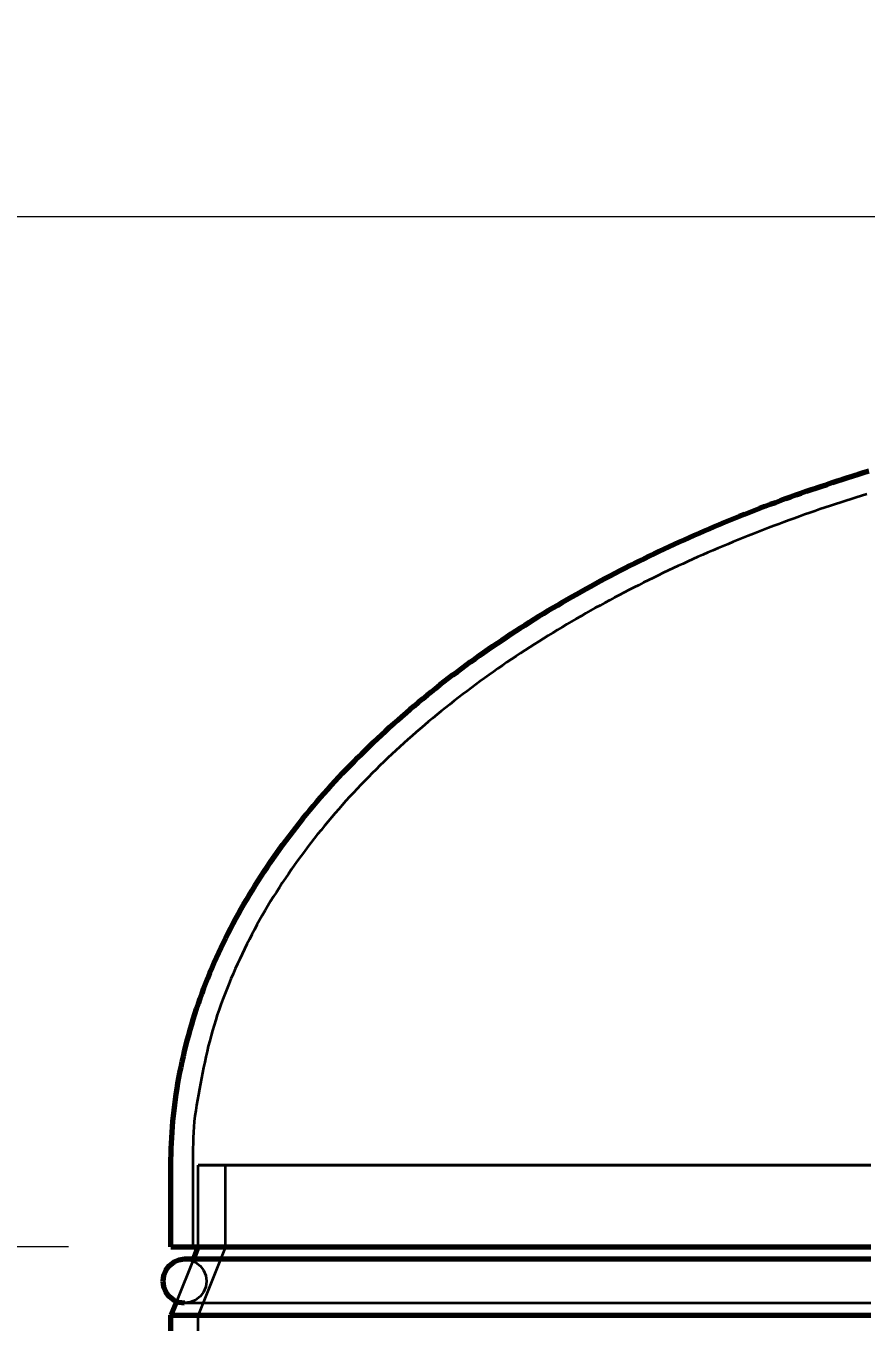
# Model space of a CAD drawing. Header units: millimetres. Extents: x 0 to 1554, y 0 to 420.
# Drawn here: x 106.9 to 119.21, y 285.06 to 304.05 of the extents above; entities that cross this region are included whole.
import ezdxf

# ---------------------------------------------------------------- set-up
doc = ezdxf.new("R2010")
doc.units = ezdxf.units.MM
doc.linetypes.add('IRAM-E-TRAZOS', pattern=[5, 4, -1])
for name, color, linetype, lineweight in [('01-VISIBLE', 7, 'CONTINUOUS', 70), ('02-OCULTA', 4, 'IRAM-E-TRAZOS', 35), ('04-COTA', 3, 'CONTINUOUS', 18)]:
    doc.layers.add(name, color=color, linetype=linetype, lineweight=lineweight)
doc.styles.add('ISO3098', font='isocpeur.ttf')
doc.dimstyles.new('FLAMA-IRAM', dxfattribs={"dimtxt": 3.5, "dimasz": 3.5, "dimexe": 2, "dimexo": 1.5, "dimgap": 1, "dimtad": 1, "dimdec": 1, "dimtxsty": 'ISO3098', "dimblk": 'IRAM_FLECHA', "dimblk1": 'IRAM_FLECHA', "dimblk2": 'IRAM_FLECHA', "dimcen": 2.5, "dimclrd": 256, "dimclre": 256, "dimclrt": 256, "dimazin": 3, "dimtfac": 1, "dimtmove": 0, "dimatfit": 3, "dimlwd": 18, "dimlwe": 18})

# ---------------------------------------------------------------- blocks, each defined once
blk = doc.blocks.new('IRAM_FLECHA')
blk.add_solid([(0, 0), (-1, 0.125), (-1, -0.125)])

msp = doc.modelspace()

# ---------------------------------------------------------------- linework, layer by layer
at = {"layer": '01-VISIBLE'}
for p, q in [((109.025, 286.162), (109.025, 287.362)), ((109.425, 286.162), (109.353, 285.982)), ((109.106, 285.365), (109.025, 285.162)), ((109.025, 188.75), (109.025, 285.162))]:
    msp.add_line(p, q, dxfattribs=at)
for points in [[(109.025, 287.362), (109.025, 287.442), (109.027, 287.523), (109.029, 287.603), (109.032, 287.683), (109.036, 287.763), (109.041, 287.843), (109.047, 287.923), (109.054, 288.003), (109.062, 288.083), (109.07, 288.163), (109.08, 288.243), (109.091, 288.322), (109.102, 288.402), (109.114, 288.481), (109.127, 288.56), (109.141, 288.639), (109.156, 288.718), (109.172, 288.797), (109.189, 288.875), (109.206, 288.954), (109.224, 289.032), (109.244, 289.11), (109.264, 289.187), (109.284, 289.265), (109.306, 289.342), (109.328, 289.419), (109.352, 289.496), (109.376, 289.573), (109.401, 289.649), (109.426, 289.725), (109.453, 289.801), (109.48, 289.876), (109.508, 289.951), (109.537, 290.026), (109.566, 290.101), (109.596, 290.175), (109.627, 290.249), (109.659, 290.323), (109.692, 290.397), (109.725, 290.47), (109.759, 290.542), (109.793, 290.615), (109.828, 290.687), (109.864, 290.759), (109.901, 290.83), (109.938, 290.901), (109.976, 290.972), (110.015, 291.042), (110.054, 291.113), (110.094, 291.182), (110.134, 291.252), (110.175, 291.321), (110.217, 291.389), (110.259, 291.457), (110.302, 291.525), (110.345, 291.593), (110.389, 291.66), (110.434, 291.727), (110.479, 291.793), (110.524, 291.859), (110.571, 291.925), (110.617, 291.99), (110.664, 292.055), (110.712, 292.119), (110.76, 292.184), (110.809, 292.247), (110.858, 292.311), (110.908, 292.374), (110.958, 292.437), (111.009, 292.499), (111.06, 292.561), (111.111, 292.622), (111.163, 292.683), (111.216, 292.744), (111.269, 292.804), (111.322, 292.864), (111.376, 292.924), (111.43, 292.983), (111.485, 293.042), (111.54, 293.101), (111.595, 293.159), (111.651, 293.216), (111.707, 293.274), (111.763, 293.331), (111.82, 293.387), (111.878, 293.443), (111.935, 293.499), (111.993, 293.555), (112.052, 293.61), (112.11, 293.665), (112.169, 293.719), (112.229, 293.773), (112.288, 293.827), (112.348, 293.88), (112.409, 293.933), (112.469, 293.985), (112.53, 294.037), (112.592, 294.089), (112.653, 294.141), (112.715, 294.192), (112.777, 294.243), (112.84, 294.293), (112.903, 294.343), (112.966, 294.393), (113.029, 294.442), (113.093, 294.491), (113.156, 294.54), (113.221, 294.588), (113.285, 294.636), (113.35, 294.683), (113.414, 294.731), (113.48, 294.777), (113.545, 294.824), (113.611, 294.87), (113.676, 294.916), (113.743, 294.962), (113.809, 295.007), (113.875, 295.052), (113.942, 295.096), (114.009, 295.14), (114.076, 295.184), (114.144, 295.228), (114.212, 295.271), (114.279, 295.314), (114.347, 295.356), (114.416, 295.399), (114.484, 295.441), (114.553, 295.482), (114.622, 295.523), (114.691, 295.564), (114.76, 295.605), (114.829, 295.645), (114.899, 295.685), (114.969, 295.725), (115.039, 295.764), (115.109, 295.803), (115.179, 295.842), (115.249, 295.88), (115.32, 295.919), (115.391, 295.956), (115.462, 295.994), (115.533, 296.031), (115.604, 296.068), (115.676, 296.105), (115.747, 296.141), (115.819, 296.177), (115.891, 296.213), (115.963, 296.248), (116.035, 296.283), (116.107, 296.318), (116.18, 296.353), (116.252, 296.387), (116.325, 296.421), (116.398, 296.454), (116.471, 296.488), (116.544, 296.521), (116.617, 296.554), (116.691, 296.586), (116.764, 296.619), (116.838, 296.651), (116.911, 296.682), (116.985, 296.714), (117.059, 296.745), (117.133, 296.776), (117.208, 296.806), (117.282, 296.837), (117.356, 296.867), (117.431, 296.896), (117.506, 296.926), (117.58, 296.955), (117.655, 296.983), (117.73, 297.012), (117.806, 297.04), (117.881, 297.068), (117.956, 297.096), (118.032, 297.123), (118.107, 297.15), (118.183, 297.177), (118.259, 297.203), (118.334, 297.23), (118.41, 297.256), (118.486, 297.281), (118.562, 297.307), (118.639, 297.332), (118.715, 297.357), (118.791, 297.382), (118.867, 297.407), (118.944, 297.432), (119.02, 297.456), (119.097, 297.48), (119.173, 297.504), (119.25, 297.528)], [(109.025, 286.162), (109.116, 286.162), (109.207, 286.162), (109.297, 286.162), (109.388, 286.162), (109.479, 286.162), (109.57, 286.162), (109.66, 286.162), (109.751, 286.162), (109.842, 286.162), (109.933, 286.162), (110.023, 286.162), (110.114, 286.162), (110.205, 286.162), (110.296, 286.162), (110.386, 286.162), (110.477, 286.162), (110.568, 286.162), (110.659, 286.162), (110.749, 286.162), (110.84, 286.162), (110.931, 286.162), (111.022, 286.162), (111.112, 286.162), (111.203, 286.162), (111.294, 286.162), (111.385, 286.162), (111.475, 286.162), (111.566, 286.162), (111.657, 286.162), (111.748, 286.162), (111.838, 286.162), (111.929, 286.162), (112.02, 286.162), (112.111, 286.162), (112.201, 286.162), (112.292, 286.162), (112.383, 286.162), (112.474, 286.162), (112.564, 286.162), (112.655, 286.162), (112.746, 286.162), (112.837, 286.162), (112.927, 286.162), (113.018, 286.162), (113.109, 286.162), (113.2, 286.162), (113.29, 286.162), (113.381, 286.162), (113.472, 286.162), (113.563, 286.162), (113.653, 286.162), (113.744, 286.162), (113.835, 286.162), (113.926, 286.162), (114.016, 286.162), (114.107, 286.162), (114.198, 286.162), (114.289, 286.162), (114.379, 286.162), (114.47, 286.162), (114.561, 286.162), (114.652, 286.162), (114.742, 286.162), (114.833, 286.162), (114.924, 286.162), (115.015, 286.162), (115.105, 286.162), (115.196, 286.162), (115.287, 286.162), (115.378, 286.162), (115.468, 286.162), (115.559, 286.162), (115.65, 286.162), (115.741, 286.162), (115.831, 286.162), (115.922, 286.162), (116.013, 286.162), (116.104, 286.162), (116.194, 286.162), (116.285, 286.162), (116.376, 286.162), (116.467, 286.162), (116.557, 286.162), (116.648, 286.162), (116.739, 286.162), (116.83, 286.162), (116.92, 286.162), (117.011, 286.162), (117.102, 286.162), (117.192, 286.162), (117.283, 286.162), (117.374, 286.162), (117.465, 286.162), (117.556, 286.162), (117.646, 286.162), (117.737, 286.162), (117.828, 286.162), (117.919, 286.162), (118.009, 286.162), (118.1, 286.162), (118.191, 286.162), (118.282, 286.162), (118.372, 286.162), (118.463, 286.162), (118.554, 286.162), (118.645, 286.162), (118.735, 286.162), (118.826, 286.162), (118.917, 286.162), (119.008, 286.162), (119.098, 286.162), (119.189, 286.162), (119.28, 286.162)], [(109.225, 285.982), (109.142, 285.971), (109.065, 285.939), (108.999, 285.888), (108.948, 285.822), (108.916, 285.745), (108.905, 285.662)], [(109.353, 285.982), (109.332, 285.982), (109.31, 285.982), (109.289, 285.982), (109.268, 285.982), (109.246, 285.982), (109.225, 285.982)], [(119.277, 285.982), (119.187, 285.982), (119.098, 285.982), (119.008, 285.982), (118.918, 285.982), (118.828, 285.982), (118.739, 285.982), (118.649, 285.982), (118.559, 285.982), (118.469, 285.982), (118.38, 285.982), (118.29, 285.982), (118.2, 285.982), (118.11, 285.982), (118.021, 285.982), (117.931, 285.982), (117.841, 285.982), (117.751, 285.982), (117.662, 285.982), (117.572, 285.982), (117.482, 285.982), (117.392, 285.982), (117.303, 285.982), (117.213, 285.982), (117.123, 285.982), (117.033, 285.982), (116.944, 285.982), (116.854, 285.982), (116.764, 285.982), (116.674, 285.982), (116.585, 285.982), (116.495, 285.982), (116.405, 285.982), (116.315, 285.982), (116.226, 285.982), (116.136, 285.982), (116.046, 285.982), (115.956, 285.982), (115.866, 285.982), (115.777, 285.982), (115.687, 285.982), (115.597, 285.982), (115.508, 285.982), (115.418, 285.982), (115.328, 285.982), (115.238, 285.982), (115.149, 285.982), (115.059, 285.982), (114.969, 285.982), (114.879, 285.982), (114.79, 285.982), (114.7, 285.982), (114.61, 285.982), (114.52, 285.982), (114.431, 285.982), (114.341, 285.982), (114.251, 285.982), (114.161, 285.982), (114.072, 285.982), (113.982, 285.982), (113.892, 285.982), (113.802, 285.982), (113.713, 285.982), (113.623, 285.982), (113.533, 285.982), (113.443, 285.982), (113.354, 285.982), (113.264, 285.982), (113.174, 285.982), (113.084, 285.982), (112.995, 285.982), (112.905, 285.982), (112.815, 285.982), (112.725, 285.982), (112.636, 285.982), (112.546, 285.982), (112.456, 285.982), (112.366, 285.982), (112.276, 285.982), (112.187, 285.982), (112.097, 285.982), (112.007, 285.982), (111.917, 285.982), (111.828, 285.982), (111.738, 285.982), (111.648, 285.982), (111.559, 285.982), (111.469, 285.982), (111.379, 285.982), (111.289, 285.982), (111.2, 285.982), (111.11, 285.982), (111.02, 285.982), (110.93, 285.982), (110.841, 285.982), (110.751, 285.982), (110.661, 285.982), (110.571, 285.982), (110.482, 285.982), (110.392, 285.982), (110.302, 285.982), (110.212, 285.982), (110.123, 285.982), (110.033, 285.982), (109.943, 285.982), (109.853, 285.982), (109.764, 285.982), (109.674, 285.982), (109.584, 285.982), (109.494, 285.982), (109.405, 285.982), (109.315, 285.982), (109.225, 285.982)], [(108.905, 285.662), (108.916, 285.579), (108.948, 285.502), (108.999, 285.436), (109.065, 285.385), (109.142, 285.353), (109.225, 285.342)], [(109.025, 285.162), (109.116, 285.162), (109.207, 285.162), (109.297, 285.162), (109.388, 285.162), (109.479, 285.162), (109.57, 285.162), (109.66, 285.162), (109.751, 285.162), (109.842, 285.162), (109.933, 285.162), (110.023, 285.162), (110.114, 285.162), (110.205, 285.162), (110.296, 285.162), (110.386, 285.162), (110.477, 285.162), (110.568, 285.162), (110.659, 285.162), (110.749, 285.162), (110.84, 285.162), (110.931, 285.162), (111.022, 285.162), (111.112, 285.162), (111.203, 285.162), (111.294, 285.162), (111.385, 285.162), (111.475, 285.162), (111.566, 285.162), (111.657, 285.162), (111.748, 285.162), (111.838, 285.162), (111.929, 285.162), (112.02, 285.162), (112.111, 285.162), (112.201, 285.162), (112.292, 285.162), (112.383, 285.162), (112.474, 285.162), (112.564, 285.162), (112.655, 285.162), (112.746, 285.162), (112.837, 285.162), (112.927, 285.162), (113.018, 285.162), (113.109, 285.162), (113.2, 285.162), (113.29, 285.162), (113.381, 285.162), (113.472, 285.162), (113.563, 285.162), (113.653, 285.162), (113.744, 285.162), (113.835, 285.162), (113.926, 285.162), (114.016, 285.162), (114.107, 285.162), (114.198, 285.162), (114.289, 285.162), (114.379, 285.162), (114.47, 285.162), (114.561, 285.162), (114.652, 285.162), (114.742, 285.162), (114.833, 285.162), (114.924, 285.162), (115.015, 285.162), (115.105, 285.162), (115.196, 285.162), (115.287, 285.162), (115.378, 285.162), (115.468, 285.162), (115.559, 285.162), (115.65, 285.162), (115.741, 285.162), (115.831, 285.162), (115.922, 285.162), (116.013, 285.162), (116.104, 285.162), (116.194, 285.162), (116.285, 285.162), (116.376, 285.162), (116.467, 285.162), (116.557, 285.162), (116.648, 285.162), (116.739, 285.162), (116.83, 285.162), (116.92, 285.162), (117.011, 285.162), (117.102, 285.162), (117.192, 285.162), (117.283, 285.162), (117.374, 285.162), (117.465, 285.162), (117.556, 285.162), (117.646, 285.162), (117.737, 285.162), (117.828, 285.162), (117.919, 285.162), (118.009, 285.162), (118.1, 285.162), (118.191, 285.162), (118.282, 285.162), (118.372, 285.162), (118.463, 285.162), (118.554, 285.162), (118.645, 285.162), (118.735, 285.162), (118.826, 285.162), (118.917, 285.162), (119.008, 285.162), (119.098, 285.162), (119.189, 285.162), (119.28, 285.162)]]:
    msp.add_lwpolyline(points, dxfattribs=at)
at = {"layer": '02-OCULTA'}
for p, q in [((109.345, 287.362), (109.345, 286.162)), ((109.425, 286.162), (109.425, 287.362)), ((109.825, 286.162), (109.825, 287.362)), ((109.825, 286.162), (109.425, 285.162)), ((109.353, 285.982), (109.106, 285.365)), ((109.425, 188.75), (109.425, 285.162))]:
    msp.add_line(p, q, dxfattribs=at)
for points in [[(119.219, 297.188), (119.143, 297.165), (119.066, 297.141), (118.99, 297.117), (118.914, 297.092), (118.838, 297.068), (118.762, 297.043), (118.686, 297.017), (118.61, 296.992), (118.534, 296.966), (118.458, 296.94), (118.383, 296.914), (118.307, 296.888), (118.232, 296.861), (118.157, 296.834), (118.081, 296.807), (118.006, 296.779), (117.931, 296.751), (117.856, 296.723), (117.782, 296.695), (117.707, 296.666), (117.632, 296.637), (117.558, 296.608), (117.483, 296.578), (117.409, 296.549), (117.335, 296.519), (117.261, 296.488), (117.187, 296.458), (117.113, 296.427), (117.04, 296.396), (116.966, 296.364), (116.893, 296.332), (116.819, 296.3), (116.746, 296.268), (116.673, 296.236), (116.6, 296.203), (116.527, 296.169), (116.455, 296.136), (116.382, 296.102), (116.31, 296.068), (116.238, 296.034), (116.165, 295.999), (116.093, 295.964), (116.022, 295.929), (115.95, 295.893), (115.878, 295.857), (115.807, 295.821), (115.736, 295.785), (115.665, 295.748), (115.594, 295.711), (115.523, 295.674), (115.453, 295.636), (115.382, 295.598), (115.312, 295.559), (115.242, 295.521), (115.172, 295.482), (115.103, 295.443), (115.033, 295.403), (114.964, 295.363), (114.895, 295.323), (114.826, 295.282), (114.757, 295.241), (114.688, 295.2), (114.62, 295.159), (114.552, 295.117), (114.484, 295.074), (114.416, 295.032), (114.349, 294.989), (114.281, 294.946), (114.214, 294.902), (114.147, 294.858), (114.081, 294.814), (114.014, 294.77), (113.948, 294.725), (113.882, 294.679), (113.816, 294.634), (113.751, 294.588), (113.685, 294.542), (113.62, 294.495), (113.556, 294.448), (113.491, 294.401), (113.427, 294.353), (113.363, 294.305), (113.299, 294.257), (113.236, 294.208), (113.173, 294.159), (113.11, 294.109), (113.047, 294.06), (112.985, 294.01), (112.923, 293.959), (112.861, 293.908), (112.799, 293.857), (112.738, 293.805), (112.677, 293.753), (112.617, 293.701), (112.557, 293.648), (112.497, 293.595), (112.437, 293.542), (112.378, 293.488), (112.319, 293.434), (112.261, 293.379), (112.203, 293.324), (112.145, 293.269), (112.087, 293.213), (112.03, 293.157), (111.974, 293.101), (111.918, 293.044), (111.862, 292.986), (111.806, 292.929), (111.751, 292.871), (111.697, 292.812), (111.642, 292.753), (111.589, 292.694), (111.535, 292.635), (111.482, 292.575), (111.43, 292.514), (111.378, 292.453), (111.326, 292.392), (111.275, 292.331), (111.225, 292.269), (111.174, 292.207), (111.125, 292.144), (111.075, 292.081), (111.027, 292.017), (110.979, 291.953), (110.931, 291.889), (110.884, 291.825), (110.837, 291.76), (110.791, 291.694), (110.746, 291.628), (110.701, 291.562), (110.656, 291.496), (110.613, 291.429), (110.569, 291.361), (110.527, 291.294), (110.485, 291.225), (110.444, 291.157), (110.403, 291.088), (110.363, 291.019), (110.323, 290.949), (110.285, 290.879), (110.247, 290.809), (110.21, 290.738), (110.173, 290.667), (110.137, 290.595), (110.101, 290.524), (110.067, 290.452), (110.032, 290.379), (109.999, 290.307), (109.966, 290.234), (109.934, 290.161), (109.902, 290.087), (109.871, 290.013), (109.841, 289.939), (109.812, 289.864), (109.784, 289.79), (109.756, 289.715), (109.73, 289.639), (109.704, 289.563), (109.68, 289.487), (109.656, 289.411), (109.634, 289.334), (109.612, 289.257), (109.592, 289.18), (109.572, 289.102), (109.554, 289.024), (109.536, 288.946), (109.519, 288.868), (109.502, 288.79), (109.486, 288.711), (109.471, 288.633), (109.456, 288.554), (109.441, 288.476), (109.427, 288.397), (109.413, 288.318), (109.4, 288.239), (109.387, 288.16), (109.376, 288.081), (109.367, 288.001), (109.36, 287.922), (109.355, 287.842), (109.351, 287.762), (109.349, 287.682), (109.347, 287.602), (109.346, 287.522), (109.345, 287.442), (109.345, 287.362)], [(119.276, 287.362), (119.188, 287.362), (119.099, 287.362), (119.01, 287.362), (118.921, 287.362), (118.833, 287.362), (118.744, 287.362), (118.655, 287.362), (118.566, 287.362), (118.478, 287.362), (118.389, 287.362), (118.3, 287.362), (118.211, 287.362), (118.123, 287.362), (118.034, 287.362), (117.945, 287.362), (117.856, 287.362), (117.768, 287.362), (117.679, 287.362), (117.59, 287.362), (117.501, 287.362), (117.413, 287.362), (117.324, 287.362), (117.235, 287.362), (117.146, 287.362), (117.058, 287.362), (116.969, 287.362), (116.88, 287.362), (116.791, 287.362), (116.703, 287.362), (116.614, 287.362), (116.525, 287.362), (116.436, 287.362), (116.348, 287.362), (116.259, 287.362), (116.17, 287.362), (116.081, 287.362), (115.993, 287.362), (115.904, 287.362), (115.815, 287.362), (115.726, 287.362), (115.638, 287.362), (115.549, 287.362), (115.46, 287.362), (115.371, 287.362), (115.283, 287.362), (115.194, 287.362), (115.105, 287.362), (115.016, 287.362), (114.928, 287.362), (114.839, 287.362), (114.75, 287.362), (114.661, 287.362), (114.573, 287.362), (114.484, 287.362), (114.395, 287.362), (114.306, 287.362), (114.218, 287.362), (114.129, 287.362), (114.04, 287.362), (113.951, 287.362), (113.863, 287.362), (113.774, 287.362), (113.685, 287.362), (113.596, 287.362), (113.508, 287.362), (113.419, 287.362), (113.33, 287.362), (113.241, 287.362), (113.153, 287.362), (113.064, 287.362), (112.975, 287.362), (112.886, 287.362), (112.798, 287.362), (112.709, 287.362), (112.62, 287.362), (112.531, 287.362), (112.443, 287.362), (112.354, 287.362), (112.265, 287.362), (112.176, 287.362), (112.088, 287.362), (111.999, 287.362), (111.91, 287.362), (111.821, 287.362), (111.733, 287.362), (111.644, 287.362), (111.555, 287.362), (111.466, 287.362), (111.378, 287.362), (111.289, 287.362), (111.2, 287.362), (111.111, 287.362), (111.023, 287.362), (110.934, 287.362), (110.845, 287.362), (110.756, 287.362), (110.668, 287.362), (110.579, 287.362), (110.49, 287.362), (110.401, 287.362), (110.312, 287.362), (110.224, 287.362), (110.135, 287.362), (110.046, 287.362), (109.958, 287.362), (109.869, 287.362), (109.78, 287.362), (109.691, 287.362), (109.603, 287.362), (109.514, 287.362), (109.425, 287.362)], [(109.425, 287.362), (109.514, 287.362), (109.603, 287.362), (109.691, 287.362), (109.78, 287.362), (109.869, 287.362), (109.958, 287.362), (110.046, 287.362), (110.135, 287.362), (110.224, 287.362), (110.312, 287.362), (110.401, 287.362), (110.49, 287.362), (110.579, 287.362), (110.668, 287.362), (110.756, 287.362), (110.845, 287.362), (110.934, 287.362), (111.023, 287.362), (111.111, 287.362), (111.2, 287.362), (111.289, 287.362), (111.378, 287.362), (111.466, 287.362), (111.555, 287.362), (111.644, 287.362), (111.733, 287.362), (111.821, 287.362), (111.91, 287.362), (111.999, 287.362), (112.088, 287.362), (112.176, 287.362), (112.265, 287.362), (112.354, 287.362), (112.443, 287.362), (112.531, 287.362), (112.62, 287.362), (112.709, 287.362), (112.798, 287.362), (112.886, 287.362), (112.975, 287.362), (113.064, 287.362), (113.153, 287.362), (113.241, 287.362), (113.33, 287.362), (113.419, 287.362), (113.508, 287.362), (113.596, 287.362), (113.685, 287.362), (113.774, 287.362), (113.863, 287.362), (113.951, 287.362), (114.04, 287.362), (114.129, 287.362), (114.218, 287.362), (114.306, 287.362), (114.395, 287.362), (114.484, 287.362), (114.573, 287.362), (114.661, 287.362), (114.75, 287.362), (114.839, 287.362), (114.928, 287.362), (115.016, 287.362), (115.105, 287.362), (115.194, 287.362), (115.283, 287.362), (115.371, 287.362), (115.46, 287.362), (115.549, 287.362), (115.638, 287.362), (115.726, 287.362), (115.815, 287.362), (115.904, 287.362), (115.993, 287.362), (116.081, 287.362), (116.17, 287.362), (116.259, 287.362), (116.348, 287.362), (116.436, 287.362), (116.525, 287.362), (116.614, 287.362), (116.703, 287.362), (116.791, 287.362), (116.88, 287.362), (116.969, 287.362), (117.058, 287.362), (117.146, 287.362), (117.235, 287.362), (117.324, 287.362), (117.413, 287.362), (117.501, 287.362), (117.59, 287.362), (117.679, 287.362), (117.768, 287.362), (117.856, 287.362), (117.945, 287.362), (118.034, 287.362), (118.123, 287.362), (118.211, 287.362), (118.3, 287.362), (118.389, 287.362), (118.478, 287.362), (118.566, 287.362), (118.655, 287.362), (118.744, 287.362), (118.833, 287.362), (118.921, 287.362), (119.01, 287.362), (119.099, 287.362), (119.188, 287.362), (119.276, 287.362)], [(119.281, 287.362), (119.194, 287.362), (119.107, 287.362), (119.02, 287.362), (118.934, 287.362), (118.847, 287.362), (118.76, 287.362), (118.674, 287.362), (118.587, 287.362), (118.5, 287.362), (118.413, 287.362), (118.327, 287.362), (118.24, 287.362), (118.153, 287.362), (118.066, 287.362), (117.98, 287.362), (117.893, 287.362), (117.806, 287.362), (117.719, 287.362), (117.633, 287.362), (117.546, 287.362), (117.459, 287.362), (117.372, 287.362), (117.286, 287.362), (117.199, 287.362), (117.112, 287.362), (117.025, 287.362), (116.939, 287.362), (116.852, 287.362), (116.765, 287.362), (116.678, 287.362), (116.592, 287.362), (116.505, 287.362), (116.418, 287.362), (116.331, 287.362), (116.245, 287.362), (116.158, 287.362), (116.071, 287.362), (115.984, 287.362), (115.898, 287.362), (115.811, 287.362), (115.724, 287.362), (115.637, 287.362), (115.551, 287.362), (115.464, 287.362), (115.377, 287.362), (115.29, 287.362), (115.204, 287.362), (115.117, 287.362), (115.03, 287.362), (114.943, 287.362), (114.857, 287.362), (114.77, 287.362), (114.683, 287.362), (114.596, 287.362), (114.51, 287.362), (114.423, 287.362), (114.336, 287.362), (114.249, 287.362), (114.162, 287.362), (114.076, 287.362), (113.989, 287.362), (113.902, 287.362), (113.816, 287.362), (113.729, 287.362), (113.642, 287.362), (113.555, 287.362), (113.469, 287.362), (113.382, 287.362), (113.295, 287.362), (113.208, 287.362), (113.121, 287.362), (113.035, 287.362), (112.948, 287.362), (112.861, 287.362), (112.775, 287.362), (112.688, 287.362), (112.601, 287.362), (112.514, 287.362), (112.428, 287.362), (112.341, 287.362), (112.254, 287.362), (112.167, 287.362), (112.081, 287.362), (111.994, 287.362), (111.907, 287.362), (111.82, 287.362), (111.734, 287.362), (111.647, 287.362), (111.56, 287.362), (111.473, 287.362), (111.386, 287.362), (111.3, 287.362), (111.213, 287.362), (111.126, 287.362), (111.04, 287.362), (110.953, 287.362), (110.866, 287.362), (110.779, 287.362), (110.693, 287.362), (110.606, 287.362), (110.519, 287.362), (110.432, 287.362), (110.346, 287.362), (110.259, 287.362), (110.172, 287.362), (110.085, 287.362), (109.999, 287.362), (109.912, 287.362), (109.825, 287.362)], [(109.825, 287.362), (109.912, 287.362), (109.999, 287.362), (110.085, 287.362), (110.172, 287.362), (110.259, 287.362), (110.346, 287.362), (110.432, 287.362), (110.519, 287.362), (110.606, 287.362), (110.693, 287.362), (110.779, 287.362), (110.866, 287.362), (110.953, 287.362), (111.04, 287.362), (111.126, 287.362), (111.213, 287.362), (111.3, 287.362), (111.386, 287.362), (111.473, 287.362), (111.56, 287.362), (111.647, 287.362), (111.734, 287.362), (111.82, 287.362), (111.907, 287.362), (111.994, 287.362), (112.081, 287.362), (112.167, 287.362), (112.254, 287.362), (112.341, 287.362), (112.428, 287.362), (112.514, 287.362), (112.601, 287.362), (112.688, 287.362), (112.775, 287.362), (112.861, 287.362), (112.948, 287.362), (113.035, 287.362), (113.121, 287.362), (113.208, 287.362), (113.295, 287.362), (113.382, 287.362), (113.469, 287.362), (113.555, 287.362), (113.642, 287.362), (113.729, 287.362), (113.816, 287.362), (113.902, 287.362), (113.989, 287.362), (114.076, 287.362), (114.162, 287.362), (114.249, 287.362), (114.336, 287.362), (114.423, 287.362), (114.51, 287.362), (114.596, 287.362), (114.683, 287.362), (114.77, 287.362), (114.857, 287.362), (114.943, 287.362), (115.03, 287.362), (115.117, 287.362), (115.204, 287.362), (115.29, 287.362), (115.377, 287.362), (115.464, 287.362), (115.551, 287.362), (115.637, 287.362), (115.724, 287.362), (115.811, 287.362), (115.898, 287.362), (115.984, 287.362), (116.071, 287.362), (116.158, 287.362), (116.245, 287.362), (116.331, 287.362), (116.418, 287.362), (116.505, 287.362), (116.592, 287.362), (116.678, 287.362), (116.765, 287.362), (116.852, 287.362), (116.939, 287.362), (117.025, 287.362), (117.112, 287.362), (117.199, 287.362), (117.286, 287.362), (117.372, 287.362), (117.459, 287.362), (117.546, 287.362), (117.633, 287.362), (117.719, 287.362), (117.806, 287.362), (117.893, 287.362), (117.98, 287.362), (118.066, 287.362), (118.153, 287.362), (118.24, 287.362), (118.327, 287.362), (118.413, 287.362), (118.5, 287.362), (118.587, 287.362), (118.674, 287.362), (118.76, 287.362), (118.847, 287.362), (118.934, 287.362), (119.02, 287.362), (119.107, 287.362), (119.194, 287.362), (119.281, 287.362)], [(119.28, 286.162), (119.189, 286.162), (119.098, 286.162), (119.008, 286.162), (118.917, 286.162), (118.826, 286.162), (118.735, 286.162), (118.645, 286.162), (118.554, 286.162), (118.463, 286.162), (118.372, 286.162), (118.282, 286.162), (118.191, 286.162), (118.1, 286.162), (118.009, 286.162), (117.919, 286.162), (117.828, 286.162), (117.737, 286.162), (117.646, 286.162), (117.556, 286.162), (117.465, 286.162), (117.374, 286.162), (117.283, 286.162), (117.192, 286.162), (117.102, 286.162), (117.011, 286.162), (116.92, 286.162), (116.83, 286.162), (116.739, 286.162), (116.648, 286.162), (116.557, 286.162), (116.467, 286.162), (116.376, 286.162), (116.285, 286.162), (116.194, 286.162), (116.104, 286.162), (116.013, 286.162), (115.922, 286.162), (115.831, 286.162), (115.741, 286.162), (115.65, 286.162), (115.559, 286.162), (115.468, 286.162), (115.378, 286.162), (115.287, 286.162), (115.196, 286.162), (115.105, 286.162), (115.015, 286.162), (114.924, 286.162), (114.833, 286.162), (114.742, 286.162), (114.652, 286.162), (114.561, 286.162), (114.47, 286.162), (114.379, 286.162), (114.289, 286.162), (114.198, 286.162), (114.107, 286.162), (114.016, 286.162), (113.926, 286.162), (113.835, 286.162), (113.744, 286.162), (113.653, 286.162), (113.563, 286.162), (113.472, 286.162), (113.381, 286.162), (113.29, 286.162), (113.2, 286.162), (113.109, 286.162), (113.018, 286.162), (112.927, 286.162), (112.837, 286.162), (112.746, 286.162), (112.655, 286.162), (112.564, 286.162), (112.474, 286.162), (112.383, 286.162), (112.292, 286.162), (112.201, 286.162), (112.111, 286.162), (112.02, 286.162), (111.929, 286.162), (111.838, 286.162), (111.748, 286.162), (111.657, 286.162), (111.566, 286.162), (111.475, 286.162), (111.385, 286.162), (111.294, 286.162), (111.203, 286.162), (111.112, 286.162), (111.022, 286.162), (110.931, 286.162), (110.84, 286.162), (110.749, 286.162), (110.659, 286.162), (110.568, 286.162), (110.477, 286.162), (110.386, 286.162), (110.296, 286.162), (110.205, 286.162), (110.114, 286.162), (110.023, 286.162), (109.933, 286.162), (109.842, 286.162), (109.751, 286.162), (109.66, 286.162), (109.57, 286.162), (109.479, 286.162), (109.388, 286.162), (109.297, 286.162), (109.207, 286.162), (109.116, 286.162), (109.025, 286.162)], [(119.241, 286.162), (119.152, 286.162), (119.062, 286.162), (118.973, 286.162), (118.884, 286.162), (118.795, 286.162), (118.706, 286.162), (118.617, 286.162), (118.527, 286.162), (118.438, 286.162), (118.349, 286.162), (118.26, 286.162), (118.171, 286.162), (118.082, 286.162), (117.993, 286.162), (117.903, 286.162), (117.814, 286.162), (117.725, 286.162), (117.636, 286.162), (117.547, 286.162), (117.458, 286.162), (117.368, 286.162), (117.279, 286.162), (117.19, 286.162), (117.101, 286.162), (117.012, 286.162), (116.923, 286.162), (116.834, 286.162), (116.744, 286.162), (116.655, 286.162), (116.566, 286.162), (116.477, 286.162), (116.388, 286.162), (116.299, 286.162), (116.21, 286.162), (116.12, 286.162), (116.031, 286.162), (115.942, 286.162), (115.853, 286.162), (115.764, 286.162), (115.675, 286.162), (115.585, 286.162), (115.496, 286.162), (115.407, 286.162), (115.318, 286.162), (115.229, 286.162), (115.14, 286.162), (115.051, 286.162), (114.961, 286.162), (114.872, 286.162), (114.783, 286.162), (114.694, 286.162), (114.605, 286.162), (114.516, 286.162), (114.427, 286.162), (114.337, 286.162), (114.248, 286.162), (114.159, 286.162), (114.07, 286.162), (113.981, 286.162), (113.892, 286.162), (113.803, 286.162), (113.713, 286.162), (113.624, 286.162), (113.535, 286.162), (113.446, 286.162), (113.357, 286.162), (113.268, 286.162), (113.178, 286.162), (113.089, 286.162), (113, 286.162), (112.911, 286.162), (112.822, 286.162), (112.733, 286.162), (112.644, 286.162), (112.554, 286.162), (112.465, 286.162), (112.376, 286.162), (112.287, 286.162), (112.198, 286.162), (112.109, 286.162), (112.02, 286.162), (111.93, 286.162), (111.841, 286.162), (111.752, 286.162), (111.663, 286.162), (111.574, 286.162), (111.485, 286.162), (111.395, 286.162), (111.306, 286.162), (111.217, 286.162), (111.128, 286.162), (111.039, 286.162), (110.95, 286.162), (110.861, 286.162), (110.771, 286.162), (110.682, 286.162), (110.593, 286.162), (110.504, 286.162), (110.415, 286.162), (110.326, 286.162), (110.237, 286.162), (110.147, 286.162), (110.058, 286.162), (109.969, 286.162), (109.88, 286.162), (109.791, 286.162), (109.702, 286.162), (109.612, 286.162), (109.523, 286.162), (109.434, 286.162), (109.345, 286.162)], [(109.345, 286.162), (109.434, 286.162), (109.523, 286.162), (109.612, 286.162), (109.702, 286.162), (109.791, 286.162), (109.88, 286.162), (109.969, 286.162), (110.058, 286.162), (110.147, 286.162), (110.237, 286.162), (110.326, 286.162), (110.415, 286.162), (110.504, 286.162), (110.593, 286.162), (110.682, 286.162), (110.771, 286.162), (110.861, 286.162), (110.95, 286.162), (111.039, 286.162), (111.128, 286.162), (111.217, 286.162), (111.306, 286.162), (111.395, 286.162), (111.485, 286.162), (111.574, 286.162), (111.663, 286.162), (111.752, 286.162), (111.841, 286.162), (111.93, 286.162), (112.02, 286.162), (112.109, 286.162), (112.198, 286.162), (112.287, 286.162), (112.376, 286.162), (112.465, 286.162), (112.554, 286.162), (112.644, 286.162), (112.733, 286.162), (112.822, 286.162), (112.911, 286.162), (113, 286.162), (113.089, 286.162), (113.178, 286.162), (113.268, 286.162), (113.357, 286.162), (113.446, 286.162), (113.535, 286.162), (113.624, 286.162), (113.713, 286.162), (113.803, 286.162), (113.892, 286.162), (113.981, 286.162), (114.07, 286.162), (114.159, 286.162), (114.248, 286.162), (114.337, 286.162), (114.427, 286.162), (114.516, 286.162), (114.605, 286.162), (114.694, 286.162), (114.783, 286.162), (114.872, 286.162), (114.961, 286.162), (115.051, 286.162), (115.14, 286.162), (115.229, 286.162), (115.318, 286.162), (115.407, 286.162), (115.496, 286.162), (115.585, 286.162), (115.675, 286.162), (115.764, 286.162), (115.853, 286.162), (115.942, 286.162), (116.031, 286.162), (116.12, 286.162), (116.21, 286.162), (116.299, 286.162), (116.388, 286.162), (116.477, 286.162), (116.566, 286.162), (116.655, 286.162), (116.744, 286.162), (116.834, 286.162), (116.923, 286.162), (117.012, 286.162), (117.101, 286.162), (117.19, 286.162), (117.279, 286.162), (117.368, 286.162), (117.458, 286.162), (117.547, 286.162), (117.636, 286.162), (117.725, 286.162), (117.814, 286.162), (117.903, 286.162), (117.993, 286.162), (118.082, 286.162), (118.171, 286.162), (118.26, 286.162), (118.349, 286.162), (118.438, 286.162), (118.527, 286.162), (118.617, 286.162), (118.706, 286.162), (118.795, 286.162), (118.884, 286.162), (118.973, 286.162), (119.062, 286.162), (119.152, 286.162), (119.241, 286.162)], [(119.276, 286.162), (119.188, 286.162), (119.099, 286.162), (119.01, 286.162), (118.921, 286.162), (118.833, 286.162), (118.744, 286.162), (118.655, 286.162), (118.566, 286.162), (118.478, 286.162), (118.389, 286.162), (118.3, 286.162), (118.211, 286.162), (118.123, 286.162), (118.034, 286.162), (117.945, 286.162), (117.856, 286.162), (117.768, 286.162), (117.679, 286.162), (117.59, 286.162), (117.501, 286.162), (117.413, 286.162), (117.324, 286.162), (117.235, 286.162), (117.146, 286.162), (117.058, 286.162), (116.969, 286.162), (116.88, 286.162), (116.791, 286.162), (116.703, 286.162), (116.614, 286.162), (116.525, 286.162), (116.436, 286.162), (116.348, 286.162), (116.259, 286.162), (116.17, 286.162), (116.081, 286.162), (115.993, 286.162), (115.904, 286.162), (115.815, 286.162), (115.726, 286.162), (115.638, 286.162), (115.549, 286.162), (115.46, 286.162), (115.371, 286.162), (115.283, 286.162), (115.194, 286.162), (115.105, 286.162), (115.016, 286.162), (114.928, 286.162), (114.839, 286.162), (114.75, 286.162), (114.661, 286.162), (114.573, 286.162), (114.484, 286.162), (114.395, 286.162), (114.306, 286.162), (114.218, 286.162), (114.129, 286.162), (114.04, 286.162), (113.951, 286.162), (113.863, 286.162), (113.774, 286.162), (113.685, 286.162), (113.596, 286.162), (113.508, 286.162), (113.419, 286.162), (113.33, 286.162), (113.241, 286.162), (113.153, 286.162), (113.064, 286.162), (112.975, 286.162), (112.886, 286.162), (112.798, 286.162), (112.709, 286.162), (112.62, 286.162), (112.531, 286.162), (112.443, 286.162), (112.354, 286.162), (112.265, 286.162), (112.176, 286.162), (112.088, 286.162), (111.999, 286.162), (111.91, 286.162), (111.821, 286.162), (111.733, 286.162), (111.644, 286.162), (111.555, 286.162), (111.466, 286.162), (111.378, 286.162), (111.289, 286.162), (111.2, 286.162), (111.111, 286.162), (111.023, 286.162), (110.934, 286.162), (110.845, 286.162), (110.756, 286.162), (110.668, 286.162), (110.579, 286.162), (110.49, 286.162), (110.401, 286.162), (110.312, 286.162), (110.224, 286.162), (110.135, 286.162), (110.046, 286.162), (109.958, 286.162), (109.869, 286.162), (109.78, 286.162), (109.691, 286.162), (109.603, 286.162), (109.514, 286.162), (109.425, 286.162)], [(109.425, 286.162), (109.514, 286.162), (109.603, 286.162), (109.691, 286.162), (109.78, 286.162), (109.869, 286.162), (109.958, 286.162), (110.046, 286.162), (110.135, 286.162), (110.224, 286.162), (110.312, 286.162), (110.401, 286.162), (110.49, 286.162), (110.579, 286.162), (110.668, 286.162), (110.756, 286.162), (110.845, 286.162), (110.934, 286.162), (111.023, 286.162), (111.111, 286.162), (111.2, 286.162), (111.289, 286.162), (111.378, 286.162), (111.466, 286.162), (111.555, 286.162), (111.644, 286.162), (111.733, 286.162), (111.821, 286.162), (111.91, 286.162), (111.999, 286.162), (112.088, 286.162), (112.176, 286.162), (112.265, 286.162), (112.354, 286.162), (112.443, 286.162), (112.531, 286.162), (112.62, 286.162), (112.709, 286.162), (112.798, 286.162), (112.886, 286.162), (112.975, 286.162), (113.064, 286.162), (113.153, 286.162), (113.241, 286.162), (113.33, 286.162), (113.419, 286.162), (113.508, 286.162), (113.596, 286.162), (113.685, 286.162), (113.774, 286.162), (113.863, 286.162), (113.951, 286.162), (114.04, 286.162), (114.129, 286.162), (114.218, 286.162), (114.306, 286.162), (114.395, 286.162), (114.484, 286.162), (114.573, 286.162), (114.661, 286.162), (114.75, 286.162), (114.839, 286.162), (114.928, 286.162), (115.016, 286.162), (115.105, 286.162), (115.194, 286.162), (115.283, 286.162), (115.371, 286.162), (115.46, 286.162), (115.549, 286.162), (115.638, 286.162), (115.726, 286.162), (115.815, 286.162), (115.904, 286.162), (115.993, 286.162), (116.081, 286.162), (116.17, 286.162), (116.259, 286.162), (116.348, 286.162), (116.436, 286.162), (116.525, 286.162), (116.614, 286.162), (116.703, 286.162), (116.791, 286.162), (116.88, 286.162), (116.969, 286.162), (117.058, 286.162), (117.146, 286.162), (117.235, 286.162), (117.324, 286.162), (117.413, 286.162), (117.501, 286.162), (117.59, 286.162), (117.679, 286.162), (117.768, 286.162), (117.856, 286.162), (117.945, 286.162), (118.034, 286.162), (118.123, 286.162), (118.211, 286.162), (118.3, 286.162), (118.389, 286.162), (118.478, 286.162), (118.566, 286.162), (118.655, 286.162), (118.744, 286.162), (118.833, 286.162), (118.921, 286.162), (119.01, 286.162), (119.099, 286.162), (119.188, 286.162), (119.276, 286.162)], [(119.281, 286.162), (119.194, 286.162), (119.107, 286.162), (119.02, 286.162), (118.934, 286.162), (118.847, 286.162), (118.76, 286.162), (118.674, 286.162), (118.587, 286.162), (118.5, 286.162), (118.413, 286.162), (118.327, 286.162), (118.24, 286.162), (118.153, 286.162), (118.066, 286.162), (117.98, 286.162), (117.893, 286.162), (117.806, 286.162), (117.719, 286.162), (117.633, 286.162), (117.546, 286.162), (117.459, 286.162), (117.372, 286.162), (117.286, 286.162), (117.199, 286.162), (117.112, 286.162), (117.025, 286.162), (116.939, 286.162), (116.852, 286.162), (116.765, 286.162), (116.678, 286.162), (116.592, 286.162), (116.505, 286.162), (116.418, 286.162), (116.331, 286.162), (116.245, 286.162), (116.158, 286.162), (116.071, 286.162), (115.984, 286.162), (115.898, 286.162), (115.811, 286.162), (115.724, 286.162), (115.637, 286.162), (115.551, 286.162), (115.464, 286.162), (115.377, 286.162), (115.29, 286.162), (115.204, 286.162), (115.117, 286.162), (115.03, 286.162), (114.943, 286.162), (114.857, 286.162), (114.77, 286.162), (114.683, 286.162), (114.596, 286.162), (114.51, 286.162), (114.423, 286.162), (114.336, 286.162), (114.249, 286.162), (114.162, 286.162), (114.076, 286.162), (113.989, 286.162), (113.902, 286.162), (113.816, 286.162), (113.729, 286.162), (113.642, 286.162), (113.555, 286.162), (113.469, 286.162), (113.382, 286.162), (113.295, 286.162), (113.208, 286.162), (113.121, 286.162), (113.035, 286.162), (112.948, 286.162), (112.861, 286.162), (112.775, 286.162), (112.688, 286.162), (112.601, 286.162), (112.514, 286.162), (112.428, 286.162), (112.341, 286.162), (112.254, 286.162), (112.167, 286.162), (112.081, 286.162), (111.994, 286.162), (111.907, 286.162), (111.82, 286.162), (111.734, 286.162), (111.647, 286.162), (111.56, 286.162), (111.473, 286.162), (111.386, 286.162), (111.3, 286.162), (111.213, 286.162), (111.126, 286.162), (111.04, 286.162), (110.953, 286.162), (110.866, 286.162), (110.779, 286.162), (110.693, 286.162), (110.606, 286.162), (110.519, 286.162), (110.432, 286.162), (110.346, 286.162), (110.259, 286.162), (110.172, 286.162), (110.085, 286.162), (109.999, 286.162), (109.912, 286.162), (109.825, 286.162)], [(109.825, 286.162), (109.912, 286.162), (109.999, 286.162), (110.085, 286.162), (110.172, 286.162), (110.259, 286.162), (110.346, 286.162), (110.432, 286.162), (110.519, 286.162), (110.606, 286.162), (110.693, 286.162), (110.779, 286.162), (110.866, 286.162), (110.953, 286.162), (111.04, 286.162), (111.126, 286.162), (111.213, 286.162), (111.3, 286.162), (111.386, 286.162), (111.473, 286.162), (111.56, 286.162), (111.647, 286.162), (111.734, 286.162), (111.82, 286.162), (111.907, 286.162), (111.994, 286.162), (112.081, 286.162), (112.167, 286.162), (112.254, 286.162), (112.341, 286.162), (112.428, 286.162), (112.514, 286.162), (112.601, 286.162), (112.688, 286.162), (112.775, 286.162), (112.861, 286.162), (112.948, 286.162), (113.035, 286.162), (113.121, 286.162), (113.208, 286.162), (113.295, 286.162), (113.382, 286.162), (113.469, 286.162), (113.555, 286.162), (113.642, 286.162), (113.729, 286.162), (113.816, 286.162), (113.902, 286.162), (113.989, 286.162), (114.076, 286.162), (114.162, 286.162), (114.249, 286.162), (114.336, 286.162), (114.423, 286.162), (114.51, 286.162), (114.596, 286.162), (114.683, 286.162), (114.77, 286.162), (114.857, 286.162), (114.943, 286.162), (115.03, 286.162), (115.117, 286.162), (115.204, 286.162), (115.29, 286.162), (115.377, 286.162), (115.464, 286.162), (115.551, 286.162), (115.637, 286.162), (115.724, 286.162), (115.811, 286.162), (115.898, 286.162), (115.984, 286.162), (116.071, 286.162), (116.158, 286.162), (116.245, 286.162), (116.331, 286.162), (116.418, 286.162), (116.505, 286.162), (116.592, 286.162), (116.678, 286.162), (116.765, 286.162), (116.852, 286.162), (116.939, 286.162), (117.025, 286.162), (117.112, 286.162), (117.199, 286.162), (117.286, 286.162), (117.372, 286.162), (117.459, 286.162), (117.546, 286.162), (117.633, 286.162), (117.719, 286.162), (117.806, 286.162), (117.893, 286.162), (117.98, 286.162), (118.066, 286.162), (118.153, 286.162), (118.24, 286.162), (118.327, 286.162), (118.413, 286.162), (118.5, 286.162), (118.587, 286.162), (118.674, 286.162), (118.76, 286.162), (118.847, 286.162), (118.934, 286.162), (119.02, 286.162), (119.107, 286.162), (119.194, 286.162), (119.281, 286.162)], [(109.225, 285.982), (109.308, 285.971), (109.385, 285.939), (109.451, 285.888), (109.502, 285.822), (109.534, 285.745), (109.545, 285.662), (109.534, 285.579), (109.502, 285.502), (109.451, 285.436), (109.385, 285.385), (109.308, 285.353), (109.225, 285.342)], [(119.244, 285.982), (119.155, 285.982), (119.066, 285.982), (118.977, 285.982), (118.888, 285.982), (118.799, 285.982), (118.71, 285.982), (118.62, 285.982), (118.531, 285.982), (118.442, 285.982), (118.353, 285.982), (118.264, 285.982), (118.175, 285.982), (118.086, 285.982), (117.997, 285.982), (117.908, 285.982), (117.818, 285.982), (117.729, 285.982), (117.64, 285.982), (117.551, 285.982), (117.462, 285.982), (117.373, 285.982), (117.284, 285.982), (117.195, 285.982), (117.106, 285.982), (117.016, 285.982), (116.927, 285.982), (116.838, 285.982), (116.749, 285.982), (116.66, 285.982), (116.571, 285.982), (116.482, 285.982), (116.393, 285.982), (116.304, 285.982), (116.214, 285.982), (116.125, 285.982), (116.036, 285.982), (115.947, 285.982), (115.858, 285.982), (115.769, 285.982), (115.68, 285.982), (115.591, 285.982), (115.502, 285.982), (115.412, 285.982), (115.323, 285.982), (115.234, 285.982), (115.145, 285.982), (115.056, 285.982), (114.967, 285.982), (114.878, 285.982), (114.789, 285.982), (114.7, 285.982), (114.61, 285.982), (114.521, 285.982), (114.432, 285.982), (114.343, 285.982), (114.254, 285.982), (114.165, 285.982), (114.076, 285.982), (113.987, 285.982), (113.898, 285.982), (113.809, 285.982), (113.719, 285.982), (113.63, 285.982), (113.541, 285.982), (113.452, 285.982), (113.363, 285.982), (113.274, 285.982), (113.185, 285.982), (113.096, 285.982), (113.007, 285.982), (112.917, 285.982), (112.828, 285.982), (112.739, 285.982), (112.65, 285.982), (112.561, 285.982), (112.472, 285.982), (112.383, 285.982), (112.294, 285.982), (112.205, 285.982), (112.115, 285.982), (112.026, 285.982), (111.937, 285.982), (111.848, 285.982), (111.759, 285.982), (111.67, 285.982), (111.581, 285.982), (111.492, 285.982), (111.403, 285.982), (111.313, 285.982), (111.224, 285.982), (111.135, 285.982), (111.046, 285.982), (110.957, 285.982), (110.868, 285.982), (110.779, 285.982), (110.69, 285.982), (110.601, 285.982), (110.511, 285.982), (110.422, 285.982), (110.333, 285.982), (110.244, 285.982), (110.155, 285.982), (110.066, 285.982), (109.977, 285.982), (109.888, 285.982), (109.799, 285.982), (109.709, 285.982), (109.62, 285.982), (109.531, 285.982), (109.442, 285.982), (109.353, 285.982)], [(109.225, 285.342), (109.315, 285.342), (109.404, 285.342), (109.494, 285.342), (109.584, 285.342), (109.674, 285.342), (109.763, 285.342), (109.853, 285.342), (109.943, 285.342), (110.033, 285.342), (110.122, 285.342), (110.212, 285.342), (110.302, 285.342), (110.392, 285.342), (110.481, 285.342), (110.571, 285.342), (110.661, 285.342), (110.751, 285.342), (110.84, 285.342), (110.93, 285.342), (111.02, 285.342), (111.11, 285.342), (111.199, 285.342), (111.289, 285.342), (111.379, 285.342), (111.469, 285.342), (111.558, 285.342), (111.648, 285.342), (111.738, 285.342), (111.828, 285.342), (111.917, 285.342), (112.007, 285.342), (112.097, 285.342), (112.187, 285.342), (112.276, 285.342), (112.366, 285.342), (112.456, 285.342), (112.546, 285.342), (112.635, 285.342), (112.725, 285.342), (112.815, 285.342), (112.905, 285.342), (112.994, 285.342), (113.084, 285.342), (113.174, 285.342), (113.264, 285.342), (113.353, 285.342), (113.443, 285.342), (113.533, 285.342), (113.623, 285.342), (113.712, 285.342), (113.802, 285.342), (113.892, 285.342), (113.982, 285.342), (114.071, 285.342), (114.161, 285.342), (114.251, 285.342), (114.341, 285.342), (114.43, 285.342), (114.52, 285.342), (114.61, 285.342), (114.7, 285.342), (114.789, 285.342), (114.879, 285.342), (114.969, 285.342), (115.059, 285.342), (115.148, 285.342), (115.238, 285.342), (115.328, 285.342), (115.418, 285.342), (115.507, 285.342), (115.597, 285.342), (115.687, 285.342), (115.777, 285.342), (115.866, 285.342), (115.956, 285.342), (116.046, 285.342), (116.136, 285.342), (116.226, 285.342), (116.315, 285.342), (116.405, 285.342), (116.495, 285.342), (116.585, 285.342), (116.674, 285.342), (116.764, 285.342), (116.854, 285.342), (116.944, 285.342), (117.033, 285.342), (117.123, 285.342), (117.213, 285.342), (117.303, 285.342), (117.392, 285.342), (117.482, 285.342), (117.572, 285.342), (117.662, 285.342), (117.751, 285.342), (117.841, 285.342), (117.931, 285.342), (118.021, 285.342), (118.11, 285.342), (118.2, 285.342), (118.29, 285.342), (118.38, 285.342), (118.469, 285.342), (118.559, 285.342), (118.649, 285.342), (118.739, 285.342), (118.828, 285.342), (118.918, 285.342), (119.008, 285.342), (119.098, 285.342), (119.187, 285.342), (119.277, 285.342)], [(109.225, 285.342), (109.315, 285.342), (109.404, 285.342), (109.494, 285.342), (109.584, 285.342), (109.674, 285.342), (109.763, 285.342), (109.853, 285.342), (109.943, 285.342), (110.033, 285.342), (110.122, 285.342), (110.212, 285.342), (110.302, 285.342), (110.392, 285.342), (110.481, 285.342), (110.571, 285.342), (110.661, 285.342), (110.751, 285.342), (110.84, 285.342), (110.93, 285.342), (111.02, 285.342), (111.11, 285.342), (111.199, 285.342), (111.289, 285.342), (111.379, 285.342), (111.469, 285.342), (111.558, 285.342), (111.648, 285.342), (111.738, 285.342), (111.828, 285.342), (111.917, 285.342), (112.007, 285.342), (112.097, 285.342), (112.187, 285.342), (112.276, 285.342), (112.366, 285.342), (112.456, 285.342), (112.546, 285.342), (112.636, 285.342), (112.725, 285.342), (112.815, 285.342), (112.905, 285.342), (112.995, 285.342), (113.084, 285.342), (113.174, 285.342), (113.264, 285.342), (113.354, 285.342), (113.443, 285.342), (113.533, 285.342), (113.623, 285.342), (113.713, 285.342), (113.802, 285.342), (113.892, 285.342), (113.982, 285.342), (114.072, 285.342), (114.161, 285.342), (114.251, 285.342), (114.341, 285.342), (114.431, 285.342), (114.52, 285.342), (114.61, 285.342), (114.7, 285.342), (114.79, 285.342), (114.879, 285.342), (114.969, 285.342), (115.059, 285.342), (115.149, 285.342), (115.238, 285.342), (115.328, 285.342), (115.418, 285.342), (115.508, 285.342), (115.597, 285.342), (115.687, 285.342), (115.777, 285.342), (115.866, 285.342), (115.956, 285.342), (116.046, 285.342), (116.136, 285.342), (116.226, 285.342), (116.315, 285.342), (116.405, 285.342), (116.495, 285.342), (116.585, 285.342), (116.674, 285.342), (116.764, 285.342), (116.854, 285.342), (116.944, 285.342), (117.033, 285.342), (117.123, 285.342), (117.213, 285.342), (117.303, 285.342), (117.392, 285.342), (117.482, 285.342), (117.572, 285.342), (117.662, 285.342), (117.751, 285.342), (117.841, 285.342), (117.931, 285.342), (118.021, 285.342), (118.11, 285.342), (118.2, 285.342), (118.29, 285.342), (118.38, 285.342), (118.469, 285.342), (118.559, 285.342), (118.649, 285.342), (118.739, 285.342), (118.828, 285.342), (118.918, 285.342), (119.008, 285.342), (119.098, 285.342), (119.187, 285.342), (119.277, 285.342)], [(119.28, 285.162), (119.189, 285.162), (119.098, 285.162), (119.008, 285.162), (118.917, 285.162), (118.826, 285.162), (118.735, 285.162), (118.645, 285.162), (118.554, 285.162), (118.463, 285.162), (118.372, 285.162), (118.282, 285.162), (118.191, 285.162), (118.1, 285.162), (118.009, 285.162), (117.919, 285.162), (117.828, 285.162), (117.737, 285.162), (117.646, 285.162), (117.556, 285.162), (117.465, 285.162), (117.374, 285.162), (117.283, 285.162), (117.192, 285.162), (117.102, 285.162), (117.011, 285.162), (116.92, 285.162), (116.83, 285.162), (116.739, 285.162), (116.648, 285.162), (116.557, 285.162), (116.467, 285.162), (116.376, 285.162), (116.285, 285.162), (116.194, 285.162), (116.104, 285.162), (116.013, 285.162), (115.922, 285.162), (115.831, 285.162), (115.741, 285.162), (115.65, 285.162), (115.559, 285.162), (115.468, 285.162), (115.378, 285.162), (115.287, 285.162), (115.196, 285.162), (115.105, 285.162), (115.015, 285.162), (114.924, 285.162), (114.833, 285.162), (114.742, 285.162), (114.652, 285.162), (114.561, 285.162), (114.47, 285.162), (114.379, 285.162), (114.289, 285.162), (114.198, 285.162), (114.107, 285.162), (114.016, 285.162), (113.926, 285.162), (113.835, 285.162), (113.744, 285.162), (113.653, 285.162), (113.563, 285.162), (113.472, 285.162), (113.381, 285.162), (113.29, 285.162), (113.2, 285.162), (113.109, 285.162), (113.018, 285.162), (112.927, 285.162), (112.837, 285.162), (112.746, 285.162), (112.655, 285.162), (112.564, 285.162), (112.474, 285.162), (112.383, 285.162), (112.292, 285.162), (112.201, 285.162), (112.111, 285.162), (112.02, 285.162), (111.929, 285.162), (111.838, 285.162), (111.748, 285.162), (111.657, 285.162), (111.566, 285.162), (111.475, 285.162), (111.385, 285.162), (111.294, 285.162), (111.203, 285.162), (111.112, 285.162), (111.022, 285.162), (110.931, 285.162), (110.84, 285.162), (110.749, 285.162), (110.659, 285.162), (110.568, 285.162), (110.477, 285.162), (110.386, 285.162), (110.296, 285.162), (110.205, 285.162), (110.114, 285.162), (110.023, 285.162), (109.933, 285.162), (109.842, 285.162), (109.751, 285.162), (109.66, 285.162), (109.57, 285.162), (109.479, 285.162), (109.388, 285.162), (109.297, 285.162), (109.207, 285.162), (109.116, 285.162), (109.025, 285.162)], [(119.276, 285.162), (119.188, 285.162), (119.099, 285.162), (119.01, 285.162), (118.921, 285.162), (118.833, 285.162), (118.744, 285.162), (118.655, 285.162), (118.566, 285.162), (118.478, 285.162), (118.389, 285.162), (118.3, 285.162), (118.211, 285.162), (118.123, 285.162), (118.034, 285.162), (117.945, 285.162), (117.856, 285.162), (117.768, 285.162), (117.679, 285.162), (117.59, 285.162), (117.501, 285.162), (117.413, 285.162), (117.324, 285.162), (117.235, 285.162), (117.146, 285.162), (117.058, 285.162), (116.969, 285.162), (116.88, 285.162), (116.791, 285.162), (116.703, 285.162), (116.614, 285.162), (116.525, 285.162), (116.436, 285.162), (116.348, 285.162), (116.259, 285.162), (116.17, 285.162), (116.081, 285.162), (115.993, 285.162), (115.904, 285.162), (115.815, 285.162), (115.726, 285.162), (115.638, 285.162), (115.549, 285.162), (115.46, 285.162), (115.371, 285.162), (115.283, 285.162), (115.194, 285.162), (115.105, 285.162), (115.016, 285.162), (114.928, 285.162), (114.839, 285.162), (114.75, 285.162), (114.661, 285.162), (114.573, 285.162), (114.484, 285.162), (114.395, 285.162), (114.306, 285.162), (114.218, 285.162), (114.129, 285.162), (114.04, 285.162), (113.951, 285.162), (113.863, 285.162), (113.774, 285.162), (113.685, 285.162), (113.596, 285.162), (113.508, 285.162), (113.419, 285.162), (113.33, 285.162), (113.241, 285.162), (113.153, 285.162), (113.064, 285.162), (112.975, 285.162), (112.886, 285.162), (112.798, 285.162), (112.709, 285.162), (112.62, 285.162), (112.531, 285.162), (112.443, 285.162), (112.354, 285.162), (112.265, 285.162), (112.176, 285.162), (112.088, 285.162), (111.999, 285.162), (111.91, 285.162), (111.821, 285.162), (111.733, 285.162), (111.644, 285.162), (111.555, 285.162), (111.466, 285.162), (111.378, 285.162), (111.289, 285.162), (111.2, 285.162), (111.111, 285.162), (111.023, 285.162), (110.934, 285.162), (110.845, 285.162), (110.756, 285.162), (110.668, 285.162), (110.579, 285.162), (110.49, 285.162), (110.401, 285.162), (110.312, 285.162), (110.224, 285.162), (110.135, 285.162), (110.046, 285.162), (109.958, 285.162), (109.869, 285.162), (109.78, 285.162), (109.691, 285.162), (109.603, 285.162), (109.514, 285.162), (109.425, 285.162)], [(109.425, 285.162), (109.514, 285.162), (109.603, 285.162), (109.691, 285.162), (109.78, 285.162), (109.869, 285.162), (109.958, 285.162), (110.046, 285.162), (110.135, 285.162), (110.224, 285.162), (110.312, 285.162), (110.401, 285.162), (110.49, 285.162), (110.579, 285.162), (110.668, 285.162), (110.756, 285.162), (110.845, 285.162), (110.934, 285.162), (111.023, 285.162), (111.111, 285.162), (111.2, 285.162), (111.289, 285.162), (111.378, 285.162), (111.466, 285.162), (111.555, 285.162), (111.644, 285.162), (111.733, 285.162), (111.821, 285.162), (111.91, 285.162), (111.999, 285.162), (112.088, 285.162), (112.176, 285.162), (112.265, 285.162), (112.354, 285.162), (112.443, 285.162), (112.531, 285.162), (112.62, 285.162), (112.709, 285.162), (112.798, 285.162), (112.886, 285.162), (112.975, 285.162), (113.064, 285.162), (113.153, 285.162), (113.241, 285.162), (113.33, 285.162), (113.419, 285.162), (113.508, 285.162), (113.596, 285.162), (113.685, 285.162), (113.774, 285.162), (113.863, 285.162), (113.951, 285.162), (114.04, 285.162), (114.129, 285.162), (114.218, 285.162), (114.306, 285.162), (114.395, 285.162), (114.484, 285.162), (114.573, 285.162), (114.661, 285.162), (114.75, 285.162), (114.839, 285.162), (114.928, 285.162), (115.016, 285.162), (115.105, 285.162), (115.194, 285.162), (115.283, 285.162), (115.371, 285.162), (115.46, 285.162), (115.549, 285.162), (115.638, 285.162), (115.726, 285.162), (115.815, 285.162), (115.904, 285.162), (115.993, 285.162), (116.081, 285.162), (116.17, 285.162), (116.259, 285.162), (116.348, 285.162), (116.436, 285.162), (116.525, 285.162), (116.614, 285.162), (116.703, 285.162), (116.791, 285.162), (116.88, 285.162), (116.969, 285.162), (117.058, 285.162), (117.146, 285.162), (117.235, 285.162), (117.324, 285.162), (117.413, 285.162), (117.501, 285.162), (117.59, 285.162), (117.679, 285.162), (117.768, 285.162), (117.856, 285.162), (117.945, 285.162), (118.034, 285.162), (118.123, 285.162), (118.211, 285.162), (118.3, 285.162), (118.389, 285.162), (118.478, 285.162), (118.566, 285.162), (118.655, 285.162), (118.744, 285.162), (118.833, 285.162), (118.921, 285.162), (119.01, 285.162), (119.099, 285.162), (119.188, 285.162), (119.276, 285.162)]]:
    msp.add_lwpolyline(points, dxfattribs=at)

# ---------------------------------------------------------------- dimensions: what is measured, and where the dimension line sits
at = {"layer": '04-COTA'}
for base, p1, text in [((100.025, 286.162), (109.025, 286.162), '<>±0,3'), ((73.025, 188.75), (109.025, 188.75), '<>±0,8'), ((91.025, 189.71), (109.025, 189.71), '<>±0,8')]:
    msp.add_linear_dim(base=base, p1=p1, p2=(123.495, 301.25), angle=90, text=text, dimstyle='FLAMA-IRAM', override={"dimlfac": 5}, dxfattribs=at).render()

doc.saveas('drawing.dxf')
